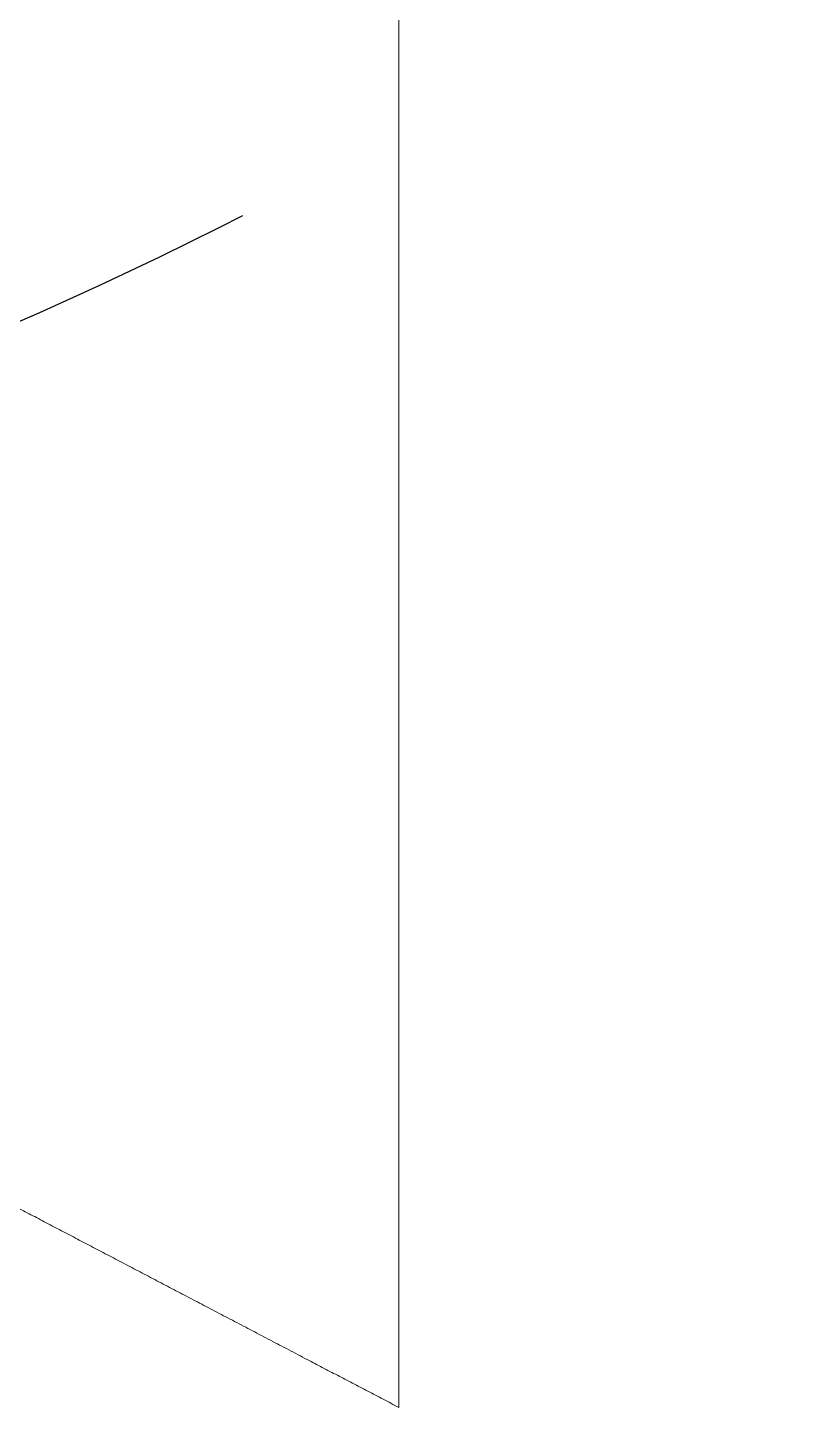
# Model space of a CAD drawing. Header units: inches. Extents: x 3778 to 56227, y -16914 to 35091.
# Drawn here: x 43346.1 to 43385.5, y -13026.5 to -12956.4 of the extents above; entities that cross this region are included whole.
import ezdxf

# ---------------------------------------------------------------- set-up
doc = ezdxf.new("R2010")
doc.units = ezdxf.units.IN
doc.header["$LTSCALE"] = 100
doc.header["$MEASUREMENT"] = 0
doc.linetypes.add('DH-HID2', pattern=[1.2, 0.8, -0.4])
doc.layers.add('2-con', color=2, linetype='Continuous')
doc.layers.add('FU-FURM', color=251, linetype='DH-HID2')
doc.layers.add('mark-B', color=2, linetype='Continuous', lineweight=20)

# ---------------------------------------------------------------- blocks, each defined once
blk = doc.blocks.new('cjscjdeh')
at = {"layer": 'FU-FURM', "color": 8}
for centre, radius, start, end in [((151100.966, 68072.624), 218.505, 213.05275, 326.80504), ((151124.958, 67948.113), 194.252, 270.76696, 358.64347), ((151131.274, 67940.798), 213.601, 270.767, 358.64329)]:
    blk.add_arc(centre, radius, start, end, dxfattribs=at)
blk = doc.blocks.new('무풍1WAY 대형')
at = {"layer": 'mark-B'}
for points, knots in [([(-680.924, -52.481), (-680.924, -53.121), (-680.924, -54.404), (-680.924, -56.337), (-680.924, -58.283), (-680.924, -60.243), (-680.924, -62.217), (-680.924, -64.204), (-680.924, -66.205), (-680.924, -68.22), (-680.924, -70.249), (-680.924, -72.291), (-680.924, -74.347), (-680.924, -76.417), (-680.924, -78.501), (-680.924, -80.598), (-680.924, -82.709), (-680.924, -84.834), (-680.924, -86.972), (-680.924, -89.125), (-680.924, -91.291), (-680.924, -93.471), (-680.924, -95.664), (-680.924, -97.871), (-680.924, -100.092), (-680.924, -102.327), (-680.924, -104.576), (-680.924, -106.838), (-680.924, -109.114), (-680.924, -111.404), (-680.924, -113.707), (-680.924, -116.025), (-680.924, -118.355), (-680.924, -120.7), (-680.924, -123.059), (-680.924, -125.431), (-680.924, -127.816), (-680.924, -130.216), (-680.924, -132.629), (-680.924, -135.056), (-680.924, -137.497), (-680.924, -146.309), (-680.924, -161.858), (-680.924, -184.512), (-680.924, -208.277), (-680.924, -227.159), (-680.924, -240.83), (-680.924, -248.96), (-680.924, -257.216), (-680.924, -265.596), (-680.924, -274.101), (-680.924, -282.732), (-680.923, -291.488), (-680.923, -300.369), (-680.923, -309.375), (-680.923, -318.506), (-680.923, -327.763), (-680.923, -337.145), (-680.923, -346.652), (-680.924, -356.284), (-680.924, -366.041), (-680.924, -375.923), (-680.924, -385.93), (-680.924, -396.062), (-680.924, -402.859), (-680.924, -406.277)], [0, 0, 0, 0, 0.005423, 0.010885, 0.016386, 0.021926, 0.027504, 0.033122, 0.038778, 0.044473, 0.050206, 0.055979, 0.06179, 0.067641, 0.07353, 0.079458, 0.085424, 0.09143, 0.097475, 0.103558, 0.10968, 0.115841, 0.122041, 0.12828, 0.134558, 0.140874, 0.14723, 0.153624, 0.160057, 0.166529, 0.17304, 0.179589, 0.186177, 0.192805, 0.19947, 0.206175, 0.212918, 0.219701, 0.226521, 0.233381, 0.240279, 0.247216, 0.308102, 0.37213, 0.439303, 0.509616, 0.532243, 0.555224, 0.578557, 0.602244, 0.626284, 0.650679, 0.675427, 0.700529, 0.725984, 0.751794, 0.777958, 0.804476, 0.831348, 0.858573, 0.886152, 0.914085, 0.94237, 0.971009, 1, 1, 1, 1]), ([(-661.02, -62.913), (-661.273, -62.781), (-661.782, -62.514), (-662.55, -62.111), (-663.329, -61.702), (-664.119, -61.288), (-664.919, -60.868), (-665.73, -60.443), (-666.552, -60.012), (-667.384, -59.575), (-668.227, -59.134), (-669.08, -58.686), (-669.944, -58.233), (-670.818, -57.775), (-671.703, -57.311), (-672.599, -56.842), (-673.505, -56.367), (-674.422, -55.886), (-675.349, -55.4), (-676.098, -55.007), (-676.664, -54.71), (-677.046, -54.51), (-677.428, -54.31), (-677.812, -54.109), (-678.197, -53.907), (-678.584, -53.705), (-678.971, -53.503), (-679.359, -53.3), (-679.749, -53.096), (-680.14, -52.892), (-680.532, -52.687), (-680.793, -52.55), (-680.924, -52.482)], [0, 0, 0, 0, 0.038001, 0.07654, 0.115618, 0.155234, 0.19539, 0.236084, 0.277317, 0.319088, 0.361399, 0.40425, 0.447639, 0.491569, 0.536038, 0.581047, 0.626597, 0.672687, 0.719318, 0.76649, 0.78563, 0.804829, 0.824085, 0.843399, 0.862771, 0.882201, 0.901689, 0.921235, 0.940839, 0.960501, 0.980221, 1, 1, 1, 1])]:
    blk.add_open_spline(points, degree=3, knots=knots, dxfattribs=at)
blk = doc.blocks.new('dpdjzjs')
at = {"layer": 'mark-B', "rotation": 180}
blk.add_blockref('무풍1WAY 대형', (178654.915, 88751.491), dxfattribs=at)

msp = doc.modelspace()

# ---------------------------------------------------------------- block references
msp.add_blockref('cjscjdeh', (-107842.967, -80843.836))
at = {"layer": '2-con'}
msp.add_blockref('dpdjzjs', (-135970.865, -101830.442), dxfattribs=at)

doc.saveas('drawing.dxf')
